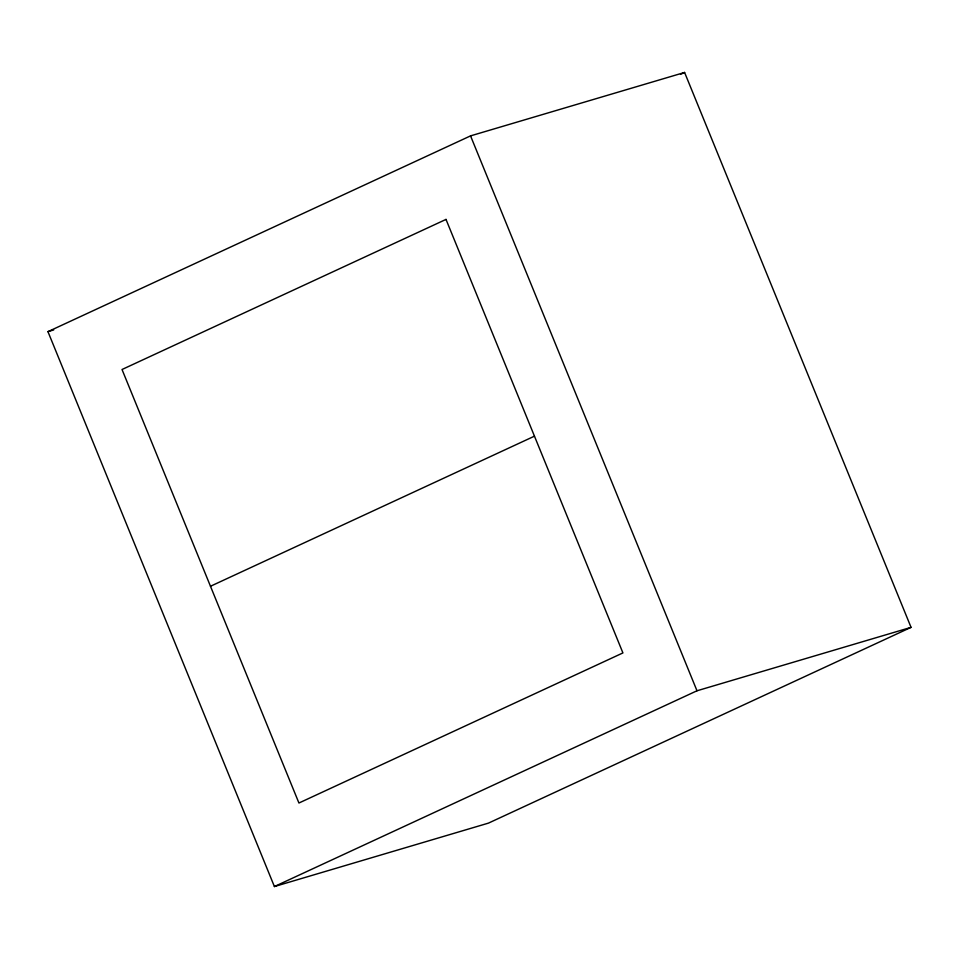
<?xml version="1.0" encoding="UTF-8"?>
<svg xmlns="http://www.w3.org/2000/svg" width="959" height="959" viewBox="0 0 959 959"><rect width="100%" height="100%" fill="white"/><g stroke="black" fill="none" stroke-linecap="round" stroke-linejoin="round"><path stroke-width="1.44" d="M47.95 331.646L470.545 135.878L684.594 72.452L911.05 627.354L488.455 823.122L274.406 886.548L47.95 331.646L53.692 329.944M680.518 74.334L684.594 72.452M210.477 586.261L534.463 436.165M274.406 886.548L696.989 690.78L911.05 627.354M470.545 135.878L696.989 690.78M446.007 219.407L122.021 369.503L298.932 803.019L622.918 652.923L446.007 219.407"/></g></svg>
